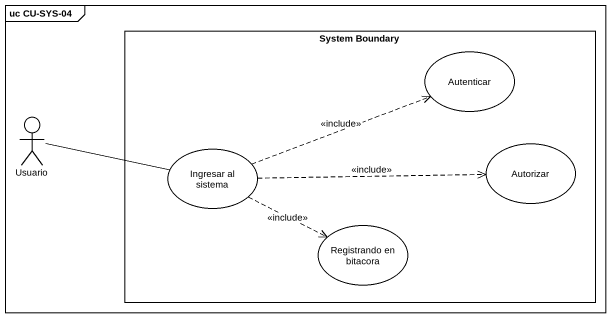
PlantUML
@startuml
mainframe uc CU-SYS-04
rectangle "System Boundary" as System_Boundary {
  usecase Autenticar
  usecase "Ingresar al sistema" as Ingresar_al_sistema
  usecase Autorizar
  usecase "Registrando en bitacora" as Registrando_en_bitacora
}
actor Usuario
Usuario -right- Ingresar_al_sistema
Ingresar_al_sistema .right.> Autenticar : <<include>>
Ingresar_al_sistema .right.> Autorizar : <<include>>
Ingresar_al_sistema .right.> Registrando_en_bitacora : <<include>>
@enduml
